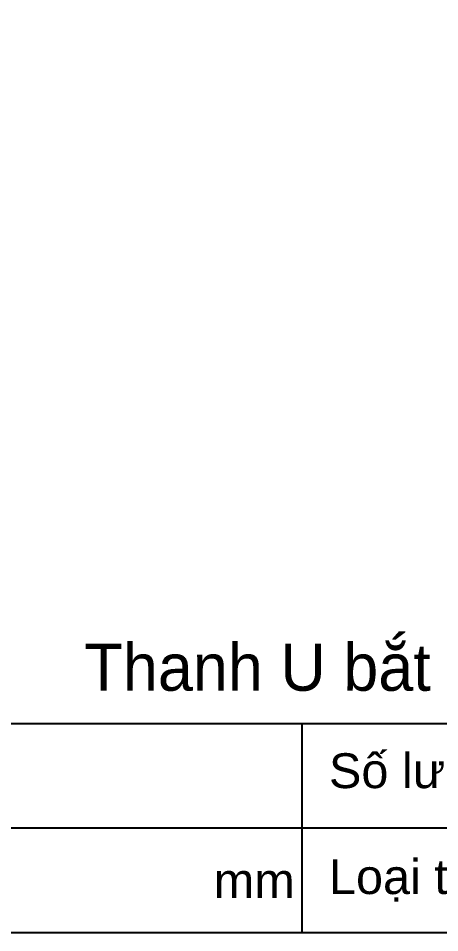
# Model space of a CAD drawing. Header units: millimetres. Extents: x 0 to 3953, y 0 to 2795.
# Drawn here: x 2019 to 2341, y 0 to 699 of the extents above; entities that cross this region are included whole.
import ezdxf

# ---------------------------------------------------------------- set-up
doc = ezdxf.new("R2010")
doc.units = ezdxf.units.MM
doc.styles.add('Arial', font='arial.ttf')

# ---------------------------------------------------------------- blocks, each defined once
blk = doc.blocks.new('KHUNG CHUẨN')
at = {"color": 7}
for p, q in [((19889.25, -28535.16), (16919.25, -28535.16)), ((18599.25, -28535.16), (18599.25, -28655.16)), ((18939.25, -28595.16), (16919.25, -28595.16))]:
    blk.add_line(p, q, dxfattribs=at)
blk.add_lwpolyline([(16919.25, -26555.16), (19889.25, -26555.16), (19889.25, -28655.16), (16919.25, -28655.16)], close=True, dxfattribs=at)
at = {"color": 2, "char_height": 20, "attachment_point": 4, "style": 'Arial'}
for s, insert, width in [('  Số lượng :', (18599.25, -28565.16), 917.6339), ('  Loại tôn :', (18599.25, -28625.16), 917.6339), ('mm', (18548.57, -28625.16), 73.8305)]:
    blk.add_mtext(s, dxfattribs=dict(at, insert=insert, width=width))
at = {"color": 3, "style": 'Arial'}
for tag, p in [('#01', (17055.57, -28580.1)), ('#02', (17431.39, -28580.1)), ('#03', (18030.58, -28580.1)), ('#08', (18751.7, -28580.1)), ('#10', (19064.78, -28580.1)), ('#11', (19060.3, -28625.69)), ('#09', (18753.85, -28632.6)), ('#12', (19806.46, -28628.91)), ('#04', (17024.77, -28634.62)), ('#05', (17308.45, -28633.02)), ('#06', (17632.65, -28633.73)), ('#07', (18002.01, -28634.74))]:
    blk.add_attdef(tag, p, '', height=20, dxfattribs=at)

msp = doc.modelspace()

# ---------------------------------------------------------------- block references
at = {"color": 3, "xscale": 1.331000000005587, "yscale": 1.331000000005587, "zscale": 1.331000000005587}
msp.add_blockref('KHUNG CHUẨN', (-22519.521, 38140.017), dxfattribs=at)

# ---------------------------------------------------------------- texts
at = {"color": 2, "insert": (2389.491, 197.455), "char_height": 36, "width": 775, "attachment_point": 5}
msp.add_mtext('Thanh U bắt đồng hồ : 30 tấm', dxfattribs=at)

doc.saveas('drawing.dxf')
